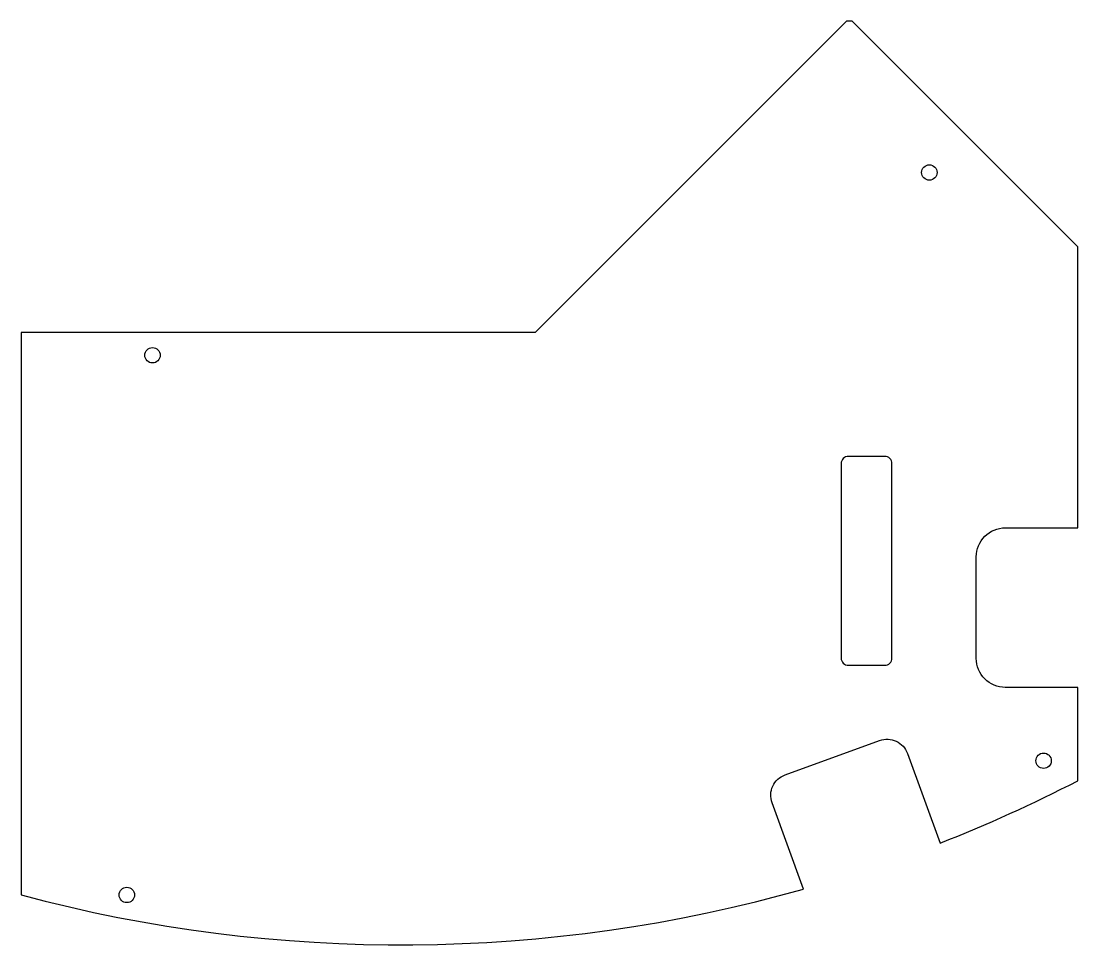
# Model space of a CAD drawing. Header units: inches. Extents: x -9.06 to -1.77, y 0.97 to 7.34.
import ezdxf

# ---------------------------------------------------------------- set-up
doc = ezdxf.new("R2010")
doc.units = ezdxf.units.IN
doc.layers.get('0').update_dxf_attribs({"linetype": 'CONTINUOUS'})

msp = doc.modelspace()

# ---------------------------------------------------------------- linework, layer by layer
for points in [[(-9.0551, 1.3189, 0.13503), (-3.6628, 1.3594), (-3.8793, 1.9545, -0.414214), (-3.7897, 2.1467), (-3.1381, 2.3839, -0.414214), (-2.9459, 2.2942), (-2.7211, 1.6766, 0.025645), (-1.7717, 2.1063), (-1.7717, 2.7496), (-2.2719, 2.7496, -0.414214), (-2.4719, 2.9496), (-2.4719, 3.6496, -0.414214), (-2.2719, 3.8496), (-1.7717, 3.8496), (-1.7717, 5.7874), (-3.3268, 7.3425), (-3.3661, 7.3425), (-5.5118, 5.1969), (-9.0551, 5.1969)], [(-3.103, 2.9024, 0.414214), (-3.053, 2.9524), (-3.053, 4.2924, 0.414214), (-3.103, 4.3424), (-3.353, 4.3424, 0.414214), (-3.403, 4.2924), (-3.403, 2.9524, 0.414214), (-3.353, 2.9024)]]:
    msp.add_lwpolyline(points, format="xyb", close=True)
for centre in [(-2.7953, 6.2992), (-8.1496, 5.0394), (-2.0079, 2.2441), (-8.3268, 1.3189)]:
    msp.add_circle(centre, 0.0531)

doc.saveas('drawing.dxf')
